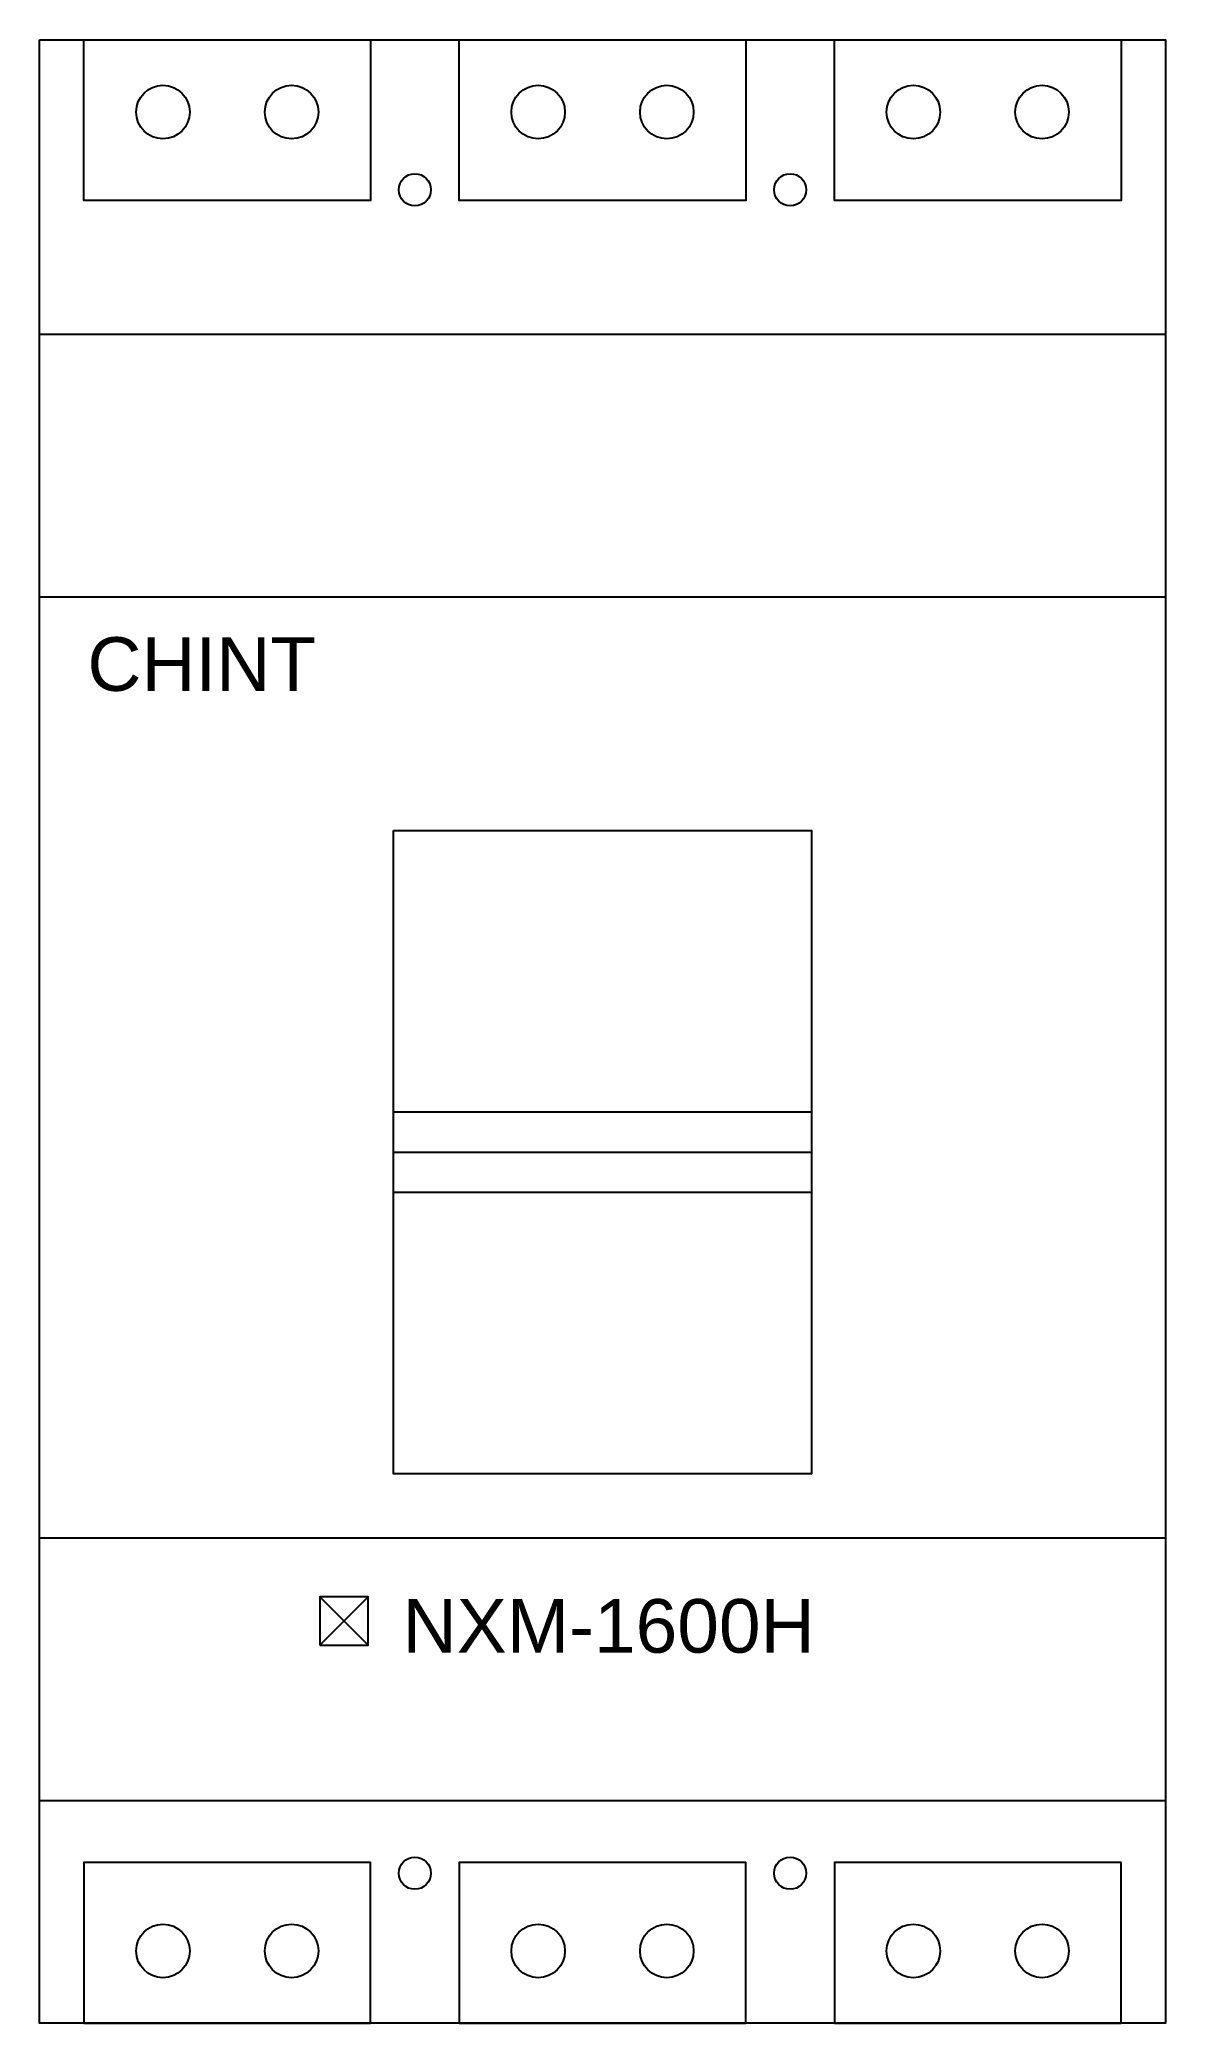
# Model space of a CAD drawing. Header units: inches. Extents: x 0 to 210, y 0 to 370.
import ezdxf

# ---------------------------------------------------------------- set-up
doc = ezdxf.new("R2010")
doc.units = ezdxf.units.IN
doc.styles.add('Arial', font='arial.ttf')

# ---------------------------------------------------------------- blocks, each defined once
blk = doc.blocks.new('NXM-1600H-1')
at = {"color": 7}
for p, q in [((210, 315), (0, 315)), ((210, 266), (0, 266)), ((66, 162.5), (144, 162.5)), ((210, 90.5), (0, 90.5)), ((52.28, 70.55), (61.28, 79.55)), ((61.28, 70.55), (52.28, 79.55)), ((210, 41.5), (0, 41.5))]:
    blk.add_line(p, q, dxfattribs=at)
for points in [[(0, 370), (210, 370), (210, 0), (0, 0)], [(66, 222.5), (144, 222.5), (144, 102.5), (66, 102.5)], [(66, 170), (144, 170), (144, 155), (66, 155)], [(52.28, 70.55), (61.28, 70.55), (61.28, 79.55), (52.28, 79.55)]]:
    blk.add_lwpolyline(points, close=True, dxfattribs=at)
at = {"color": 1}
for points in [[(8.25, 370), (61.75, 370), (61.75, 340), (8.25, 340)], [(8.25, 0), (61.75, 0), (61.75, 30), (8.25, 30)]]:
    blk.add_lwpolyline(points, close=True, dxfattribs=at)
at = {"color": 2}
for points in [[(78.25, 370), (131.75, 370), (131.75, 340), (78.25, 340)], [(78.25, 0), (131.75, 0), (131.75, 30), (78.25, 30)]]:
    blk.add_lwpolyline(points, close=True, dxfattribs=at)
at = {"color": 5}
for points in [[(148.25, 370), (201.75, 370), (201.75, 340), (148.25, 340)], [(148.25, 0), (201.75, 0), (201.75, 30), (148.25, 30)]]:
    blk.add_lwpolyline(points, close=True, dxfattribs=at)
at = {"color": 1}
for centre in [(23, 356.5), (47, 356.5), (23, 13.5), (47, 13.5)]:
    blk.add_circle(centre, 5, dxfattribs=at)
at = {"color": 2}
for centre in [(93, 356.5), (117, 356.5), (93, 13.5), (117, 13.5)]:
    blk.add_circle(centre, 5, dxfattribs=at)
at = {"color": 5}
for centre in [(163, 356.5), (187, 356.5), (163, 13.5), (187, 13.5)]:
    blk.add_circle(centre, 5, dxfattribs=at)
at = {"color": 7}
for centre in [(70, 342), (140, 342), (70, 28), (140, 28)]:
    blk.add_circle(centre, 3, dxfattribs=at)
at = {"color": 7, "char_height": 10, "width": 34.1373, "attachment_point": 5, "style": 'Arial'}
for s, insert in [('CHINT', (30.24, 253.47)), ('NXM-1600H', (106.15, 74.06))]:
    blk.add_mtext(s, dxfattribs=dict(at, insert=insert))

msp = doc.modelspace()

# ---------------------------------------------------------------- block references
msp.add_blockref('NXM-1600H-1', (0, 0))

doc.saveas('drawing.dxf')
